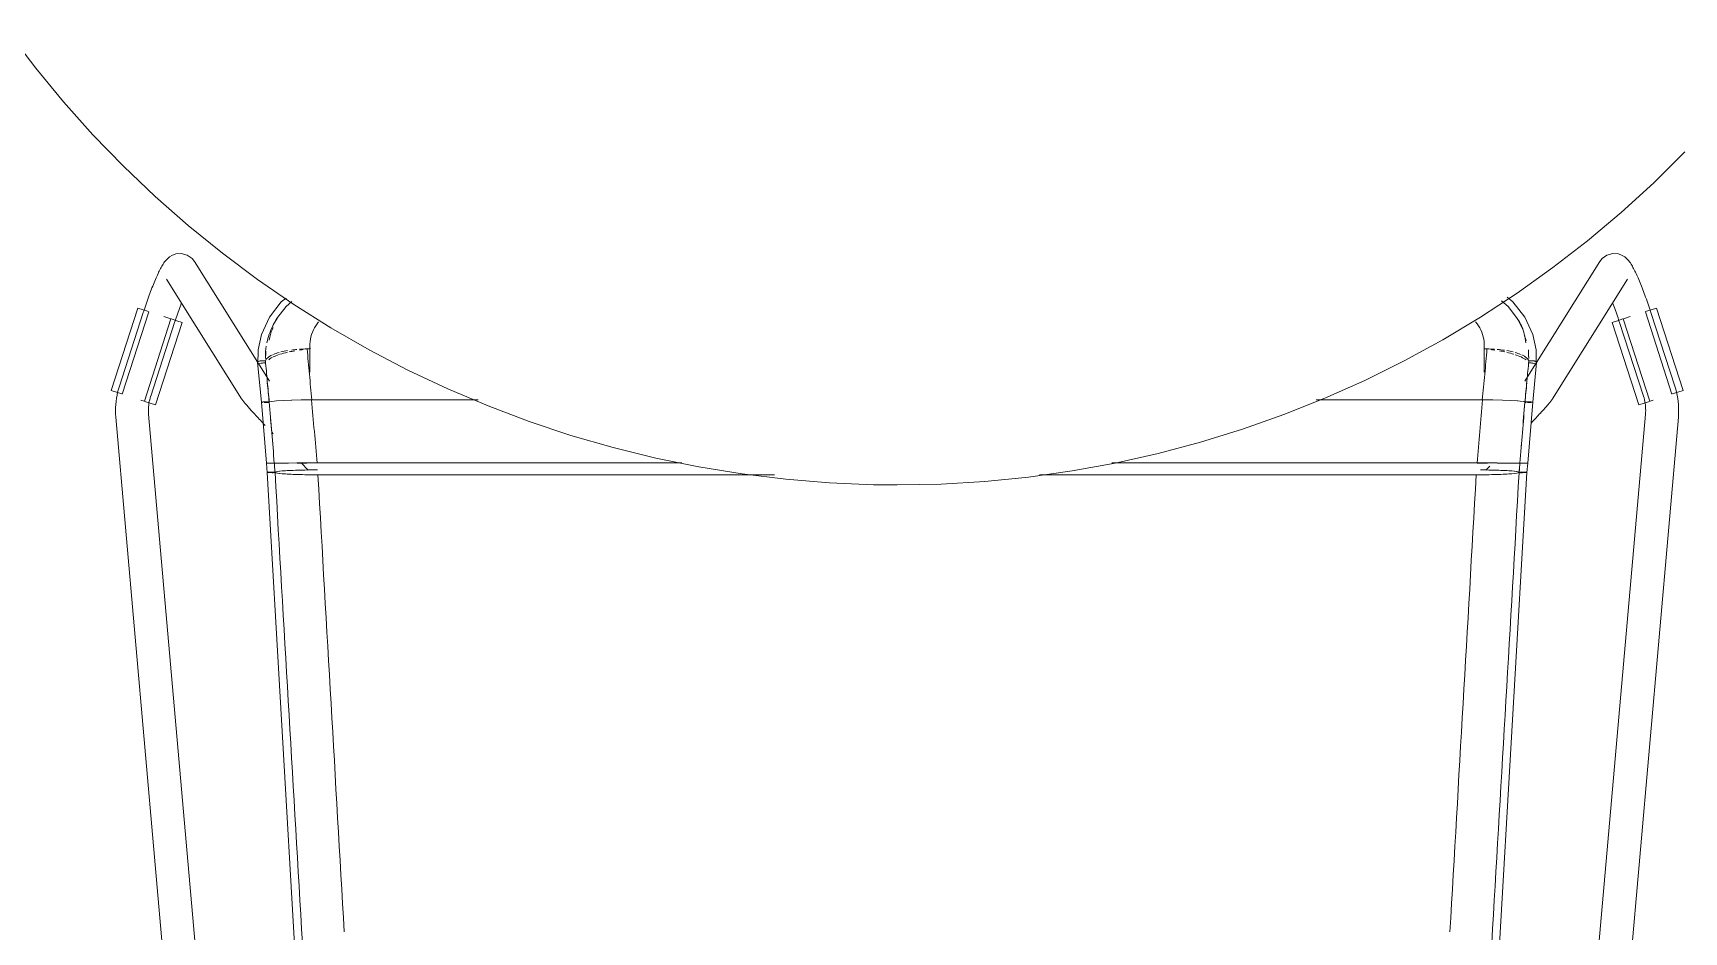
# Model space of a CAD drawing. Header units: millimetres. Extents: x 79795 to 317870, y -36033 to 97293.
# Drawn here: x 159502 to 160103, y 19569 to 19897 of the extents above; entities that cross this region are included whole.
import ezdxf

# ---------------------------------------------------------------- set-up
doc = ezdxf.new("R2010")
doc.units = ezdxf.units.MM
doc.header["$MEASUREMENT"] = 0
doc.layers.add('I-FURN', color=8, linetype='CONTINUOUS', lineweight=9)

msp = doc.modelspace()

# ---------------------------------------------------------------- linework, layer by layer
at = {"layer": 'I-FURN'}
for p, q in [((159493.34, 19896.78), (159503.02, 19884.04)), ((159503.02, 19884.04), (159513.19, 19871.69)), ((159513.19, 19871.69), (159523.85, 19859.76)), ((159523.85, 19859.76), (159534.98, 19848.27)), ((160092.31, 19842.25), (160103.68, 19853.5)), ((159534.98, 19848.27), (159546.56, 19837.23)), ((160080.5, 19831.46), (160092.31, 19842.25)), ((159546.56, 19837.23), (159558.57, 19826.66)), ((160068.26, 19821.16), (160080.5, 19831.46)), ((159558.57, 19826.66), (159570.99, 19816.58)), ((160055.62, 19811.35), (160068.26, 19821.16)), ((159549.95, 19813.42), (159549.68, 19813.03)), ((159550.27, 19813.82), (159549.95, 19813.42)), ((159550.64, 19814.24), (159550.27, 19813.82)), ((159551.1, 19814.71), (159550.64, 19814.24)), ((159551.73, 19815.23), (159551.1, 19814.71)), ((159552.64, 19815.8), (159551.73, 19815.23)), ((159554.02, 19816.32), (159552.64, 19815.8)), ((159556, 19816.49), (159554.02, 19816.32)), ((159558.22, 19815.9), (159556, 19816.49)), ((159559.96, 19814.68), (159558.22, 19815.9)), ((159559.96, 19814.68), (159560.85, 19813.56)), ((159583.88, 19776.79), (159560.85, 19813.56)), ((159570.99, 19816.58), (159583.81, 19807)), ((160072.64, 19813.56), (160049.6, 19776.79)), ((160073.53, 19814.68), (160072.64, 19813.56)), ((160073.53, 19814.68), (160075.26, 19815.9)), ((160075.26, 19815.9), (160077.49, 19816.49)), ((160077.49, 19816.49), (160079.46, 19816.32)), ((160079.46, 19816.32), (160080.84, 19815.8)), ((160080.84, 19815.8), (160081.76, 19815.23)), ((160081.76, 19815.23), (160082.38, 19814.71)), ((160082.38, 19814.71), (160082.85, 19814.24)), ((160082.85, 19814.24), (160083.22, 19813.82)), ((160083.22, 19813.82), (160083.53, 19813.42)), ((160083.53, 19813.42), (160083.81, 19813.03)), ((159546.85, 19807.57), (159546.61, 19807.01)), ((159547.09, 19808.11), (159546.85, 19807.57)), ((159547.33, 19808.64), (159547.09, 19808.11)), ((159547.56, 19809.15), (159547.33, 19808.64)), ((159547.79, 19809.64), (159547.56, 19809.15)), ((159548.03, 19810.11), (159547.79, 19809.64)), ((159548.25, 19810.57), (159548.03, 19810.11)), ((159548.48, 19811.01), (159548.25, 19810.57)), ((159548.71, 19811.44), (159548.48, 19811.01)), ((159548.94, 19811.85), (159548.71, 19811.44)), ((159549.18, 19812.25), (159548.94, 19811.85)), ((159549.42, 19812.64), (159549.18, 19812.25)), ((159549.68, 19813.03), (159549.42, 19812.64)), ((160042.6, 19802.05), (160055.62, 19811.35)), ((160083.81, 19813.03), (160084.06, 19812.64)), ((160084.06, 19812.64), (160084.31, 19812.25)), ((160084.31, 19812.25), (160084.54, 19811.85)), ((160084.54, 19811.85), (160084.77, 19811.44)), ((160084.77, 19811.44), (160085, 19811.01)), ((160085, 19811.01), (160085.23, 19810.57)), ((160085.23, 19810.57), (160085.46, 19810.11)), ((160085.46, 19810.11), (160085.69, 19809.64)), ((160085.69, 19809.64), (160085.92, 19809.15)), ((160085.92, 19809.15), (160086.16, 19808.64)), ((160086.16, 19808.64), (160086.4, 19808.11)), ((160086.4, 19808.11), (160086.64, 19807.57)), ((160086.64, 19807.57), (160086.88, 19807.01)), ((159544.34, 19801.27), (159544.09, 19800.57)), ((159544.6, 19801.96), (159544.34, 19801.27)), ((159544.85, 19802.64), (159544.6, 19801.96)), ((159545.11, 19803.3), (159544.85, 19802.64)), ((159545.36, 19803.96), (159545.11, 19803.3)), ((159545.61, 19804.6), (159545.36, 19803.96)), ((159545.86, 19805.22), (159545.61, 19804.6)), ((159546.11, 19805.83), (159545.86, 19805.22)), ((159546.36, 19806.43), (159546.11, 19805.83)), ((159546.61, 19807.01), (159546.36, 19806.43)), ((159550.68, 19807.19), (159577.99, 19763.6)), ((159583.81, 19807), (159597, 19797.95)), ((160029.22, 19793.28), (160042.6, 19802.05)), ((160055.5, 19763.6), (160082.8, 19807.19)), ((160086.88, 19807.01), (160087.12, 19806.43)), ((160087.12, 19806.43), (160087.37, 19805.83)), ((160087.37, 19805.83), (160087.62, 19805.22)), ((160087.62, 19805.22), (160087.87, 19804.6)), ((160087.87, 19804.6), (160088.12, 19803.96)), ((160088.12, 19803.96), (160088.38, 19803.3)), ((160088.38, 19803.3), (160088.63, 19802.64)), ((160088.63, 19802.64), (160088.89, 19801.96)), ((160088.89, 19801.96), (160089.14, 19801.27)), ((160089.14, 19801.27), (160089.39, 19800.57)), ((159530.48, 19766.58), (159540.17, 19796.59)), ((159534.52, 19765.28), (159544.21, 19795.28)), ((159540.17, 19796.59), (159542.12, 19795.96)), ((159542.12, 19795.96), (159544.09, 19795.32)), ((159542.34, 19795.49), (159542.19, 19795.03)), ((159542.58, 19796.23), (159542.34, 19795.49)), ((159542.83, 19796.97), (159542.58, 19796.23)), ((159543.08, 19797.7), (159542.83, 19796.97)), ((159543.33, 19798.43), (159543.08, 19797.7)), ((159543.58, 19799.15), (159543.33, 19798.43)), ((159543.84, 19799.86), (159543.58, 19799.15)), ((159544.09, 19800.57), (159543.84, 19799.86)), ((159555.1, 19795.74), (159554.87, 19795.07)), ((159555.34, 19796.4), (159555.1, 19795.74)), ((159555.58, 19797.04), (159555.34, 19796.4)), ((159555.81, 19797.68), (159555.58, 19797.04)), ((159556.04, 19798.3), (159555.81, 19797.68)), ((159592.47, 19798.89), (159588.14, 19793.36)), ((159594.21, 19797.22), (159590.71, 19792.65)), ((159594.22, 19800.28), (159592.47, 19798.89)), ((159596.28, 19798.96), (159594.21, 19797.22)), ((159597, 19797.95), (159610.54, 19789.43)), ((160036.89, 19799.22), (160039.27, 19797.22)), ((160038.91, 19800.57), (160041.01, 19798.89)), ((160039.27, 19797.22), (160042.77, 19792.65)), ((160041.01, 19798.89), (160045.35, 19793.36)), ((160077.44, 19798.3), (160077.67, 19797.68)), ((160077.67, 19797.68), (160077.91, 19797.04)), ((160077.91, 19797.04), (160078.14, 19796.4)), ((160078.14, 19796.4), (160078.38, 19795.74)), ((160078.38, 19795.74), (160078.62, 19795.07)), ((160089.28, 19795.28), (160098.96, 19765.28)), ((160089.39, 19800.57), (160089.65, 19799.86)), ((160089.39, 19795.32), (160091.37, 19795.96)), ((160089.65, 19799.86), (160089.9, 19799.15)), ((160089.9, 19799.15), (160090.15, 19798.43)), ((160090.15, 19798.43), (160090.41, 19797.7)), ((160090.41, 19797.7), (160090.65, 19796.97)), ((160090.65, 19796.97), (160090.9, 19796.23)), ((160090.9, 19796.23), (160091.15, 19795.49)), ((160091.15, 19795.49), (160091.29, 19795.03)), ((160091.37, 19795.96), (160093.32, 19796.59)), ((160093.32, 19796.59), (160103.01, 19766.58)), ((159542.19, 19795.03), (159533.48, 19768.22)), ((159552.28, 19792.68), (159542.59, 19762.67)), ((159544.89, 19764.51), (159553.6, 19791.32)), ((159546.63, 19761.37), (159556.32, 19791.37)), ((159552.18, 19792.71), (159549.7, 19793.51)), ((159552.4, 19792.64), (159554.37, 19792)), ((159553.71, 19791.65), (159553.6, 19791.32)), ((159553.94, 19792.35), (159553.71, 19791.65)), ((159554.17, 19793.03), (159553.94, 19792.35)), ((159554.4, 19793.72), (159554.17, 19793.03)), ((159554.37, 19792), (159556.32, 19791.37)), ((159554.63, 19794.4), (159554.4, 19793.72)), ((159554.87, 19795.07), (159554.63, 19794.4)), ((159588.14, 19793.36), (159585.24, 19787.04)), ((159590.71, 19792.65), (159588.8, 19788.96)), ((159610.54, 19789.43), (159624.41, 19781.46)), ((160015.49, 19785.06), (160029.22, 19793.28)), ((160042.77, 19792.65), (160044.68, 19788.96)), ((160045.35, 19793.36), (160048.25, 19787.04)), ((160077.16, 19791.37), (160079.12, 19792)), ((160077.16, 19791.37), (160086.85, 19761.37)), ((160078.62, 19795.07), (160078.85, 19794.4)), ((160078.85, 19794.4), (160079.08, 19793.72)), ((160079.08, 19793.72), (160079.32, 19793.03)), ((160079.12, 19792), (160081.09, 19792.64)), ((160079.32, 19793.03), (160079.55, 19792.35)), ((160079.55, 19792.35), (160079.77, 19791.65)), ((160079.77, 19791.65), (160079.88, 19791.32)), ((160079.88, 19791.32), (160088.59, 19764.51)), ((160090.89, 19762.67), (160081.21, 19792.68)), ((160083.78, 19793.51), (160081.3, 19792.71)), ((160100.01, 19768.22), (160091.29, 19795.03)), ((159585.24, 19787.04), (159584.02, 19781.39)), ((160001.45, 19777.39), (160015.49, 19785.06)), ((160048.25, 19787.04), (160049.46, 19781.39)), ((159584.02, 19781.39), (159583.93, 19775.93)), ((159601.89, 19781.72), (159602.93, 19781.72)), ((159602.88, 19782.96), (159602.88, 19773.21)), ((159624.41, 19781.46), (159638.59, 19774.05)), ((159987.12, 19770.28), (160001.45, 19777.39)), ((160030.55, 19781.72), (160031.6, 19781.72)), ((160030.61, 19773.21), (160030.61, 19782.96)), ((160049.46, 19781.39), (160049.55, 19775.93)), ((159585.23, 19762.33), (159583.81, 19776.83)), ((159588.15, 19769.97), (159584.12, 19776.42)), ((159638.59, 19774.05), (159653.06, 19767.21)), ((160049.37, 19776.42), (160045.33, 19769.97)), ((160048.25, 19762.33), (160049.67, 19776.83)), ((159532.43, 19765.95), (159530.48, 19766.58)), ((159534.4, 19765.32), (159532.43, 19765.95)), ((159532.86, 19766.02), (159532.62, 19764.9)), ((159533.15, 19767.12), (159532.86, 19766.02)), ((159533.48, 19768.22), (159533.15, 19767.12)), ((159653.06, 19767.21), (159667.78, 19760.96)), ((159972.51, 19763.76), (159987.12, 19770.28)), ((160101.05, 19765.95), (160099.08, 19765.32)), ((160100.02, 19768.17), (160100.01, 19768.22)), ((160100.35, 19767.08), (160100.02, 19768.17)), ((160100.64, 19765.97), (160100.35, 19767.08)), ((160100.88, 19764.86), (160100.64, 19765.97)), ((160103.01, 19766.58), (160101.05, 19765.95)), ((159532.1, 19760.37), (159532.08, 19759.22)), ((159532.08, 19759.22), (159532.11, 19758.08)), ((159532.16, 19761.51), (159532.1, 19760.37)), ((159532.27, 19762.64), (159532.16, 19761.51)), ((159532.42, 19763.78), (159532.27, 19762.64)), ((159532.62, 19764.9), (159532.42, 19763.78)), ((159542.49, 19762.7), (159541.33, 19763.08)), ((159544.68, 19762), (159542.71, 19762.63)), ((159544.08, 19759.27), (159544.09, 19759.93)), ((159544.1, 19758.61), (159544.08, 19759.27)), ((159544.09, 19759.93), (159544.12, 19760.59)), ((159544.12, 19760.59), (159544.19, 19761.25)), ((159544.19, 19761.25), (159544.27, 19761.91)), ((159544.27, 19761.91), (159544.39, 19762.56)), ((159544.39, 19762.56), (159544.53, 19763.21)), ((159544.53, 19763.21), (159544.69, 19763.85)), ((159546.63, 19761.37), (159544.68, 19762)), ((159544.69, 19763.85), (159544.88, 19764.49)), ((159544.88, 19764.49), (159544.89, 19764.51)), ((159577.99, 19763.6), (159578.2, 19763.28)), ((159578.2, 19763.28), (159578.38, 19763.02)), ((159578.38, 19763.02), (159578.56, 19762.79)), ((159578.56, 19762.79), (159578.73, 19762.57)), ((159578.73, 19762.57), (159578.91, 19762.35)), ((159578.91, 19762.35), (159579.1, 19762.12)), ((159579.1, 19762.12), (159579.3, 19761.88)), ((159579.3, 19761.88), (159579.52, 19761.62)), ((159579.52, 19761.62), (159579.75, 19761.36)), ((159579.75, 19761.36), (159579.99, 19761.08)), ((159579.99, 19761.08), (159580.25, 19760.78)), ((159580.25, 19760.78), (159580.52, 19760.47)), ((159580.52, 19760.47), (159580.81, 19760.15)), ((159580.81, 19760.15), (159581.11, 19759.81)), ((159581.11, 19759.81), (159581.42, 19759.46)), ((159581.42, 19759.46), (159581.75, 19759.1)), ((159585.3, 19762.36), (159585.23, 19762.34)), ((159585.23, 19762.33), (159585.3, 19762.31)), ((159585.24, 19762.34), (159585.31, 19762.36)), ((159587.06, 19740.13), (159585.24, 19762.33)), ((159585.3, 19762.31), (159585.24, 19762.33)), ((159585.49, 19762.39), (159585.3, 19762.36)), ((159585.3, 19762.31), (159585.49, 19762.29)), ((159585.49, 19762.29), (159585.3, 19762.31)), ((159585.79, 19762.41), (159585.49, 19762.39)), ((159585.49, 19762.29), (159585.78, 19762.26)), ((159585.78, 19762.26), (159585.49, 19762.29)), ((159585.5, 19762.39), (159585.79, 19762.41)), ((159586.17, 19762.42), (159585.79, 19762.41)), ((159585.79, 19762.41), (159586.18, 19762.42)), ((159586.16, 19762.25), (159586.61, 19762.24)), ((159586.61, 19762.24), (159586.16, 19762.25)), ((159586.62, 19762.43), (159586.17, 19762.42)), ((159586.18, 19762.42), (159586.63, 19762.43)), ((159586.61, 19762.24), (159587.1, 19762.23)), ((159587.11, 19762.23), (159586.61, 19762.24)), ((159587.12, 19762.44), (159586.62, 19762.43)), ((159586.63, 19762.43), (159587.12, 19762.44)), ((159587.1, 19762.23), (159587.6, 19762.23)), ((159587.6, 19762.23), (159587.11, 19762.23)), ((159587.61, 19762.44), (159587.12, 19762.44)), ((159587.12, 19762.44), (159587.62, 19762.44)), ((159587.6, 19762.23), (159588.07, 19762.24)), ((159588.07, 19762.24), (159587.6, 19762.23)), ((159588.08, 19762.43), (159587.61, 19762.44)), ((159587.62, 19762.44), (159588.09, 19762.43)), ((159588.98, 19762.62), (159588.08, 19762.43)), ((159588.09, 19762.43), (159588.97, 19762.62)), ((159588.97, 19762.62), (159590.69, 19762.8)), ((159590.71, 19762.8), (159588.98, 19762.62)), ((159593.19, 19762.95), (159590.71, 19762.8)), ((159590.71, 19762.8), (159593.15, 19762.95)), ((159596.29, 19763.07), (159593.19, 19762.95)), ((159593.19, 19762.95), (159596.22, 19763.06)), ((159596.22, 19763.06), (159596.24, 19763.06)), ((159599.72, 19763.14), (159596.29, 19763.07)), ((159596.29, 19763.07), (159599.73, 19763.14)), ((159603.58, 19763.17), (159599.82, 19763.14)), ((159599.82, 19763.14), (159603.46, 19763.17)), ((159664.14, 19763.17), (159603.58, 19763.17)), ((159603.58, 19763.17), (159664.14, 19763.17)), ((159667.78, 19760.96), (159682.75, 19755.3)), ((159957.65, 19757.83), (159972.51, 19763.76)), ((160029.9, 19763.17), (159969.41, 19763.17)), ((159969.41, 19763.17), (160029.9, 19763.17)), ((160033.66, 19763.14), (160029.9, 19763.17)), ((160030.02, 19763.17), (160033.66, 19763.14)), ((160037.2, 19763.07), (160033.76, 19763.14)), ((160033.76, 19763.14), (160037.2, 19763.07)), ((160040.29, 19762.95), (160037.2, 19763.07)), ((160037.26, 19763.06), (160040.3, 19762.95)), ((160042.77, 19762.8), (160040.29, 19762.95)), ((160040.34, 19762.95), (160042.78, 19762.8)), ((160044.51, 19762.62), (160042.77, 19762.8)), ((160042.79, 19762.8), (160044.51, 19762.62)), ((160045.4, 19762.43), (160044.8, 19762.58)), ((160044.8, 19762.58), (160045.4, 19762.43)), ((160045.87, 19762.44), (160045.4, 19762.43)), ((160045.4, 19762.43), (160045.87, 19762.44)), ((160045.41, 19762.24), (160045.88, 19762.23)), ((160045.88, 19762.23), (160045.41, 19762.24)), ((160046.37, 19762.44), (160045.87, 19762.44)), ((160045.87, 19762.44), (160046.36, 19762.44)), ((160046.36, 19762.44), (160046.85, 19762.43)), ((160046.86, 19762.43), (160046.37, 19762.44)), ((160046.38, 19762.23), (160046.87, 19762.24)), ((160046.87, 19762.24), (160046.38, 19762.23)), ((160046.42, 19740.13), (160048.25, 19762.33)), ((160046.85, 19762.43), (160047.31, 19762.42)), ((160047.31, 19762.42), (160046.86, 19762.43)), ((160046.87, 19762.24), (160047.32, 19762.25)), ((160047.32, 19762.25), (160046.87, 19762.24)), ((160047.7, 19762.41), (160047.31, 19762.42)), ((160047.31, 19762.42), (160047.69, 19762.41)), ((160047.32, 19762.25), (160047.71, 19762.26)), ((160047.7, 19762.26), (160047.32, 19762.25)), ((160047.69, 19762.41), (160047.99, 19762.39)), ((160047.99, 19762.39), (160047.7, 19762.41)), ((160048, 19762.29), (160047.7, 19762.26)), ((160047.71, 19762.26), (160048, 19762.29)), ((160048.18, 19762.36), (160047.99, 19762.39)), ((160048, 19762.29), (160048.19, 19762.31)), ((160048.18, 19762.31), (160048, 19762.29)), ((160048.25, 19762.34), (160048.18, 19762.36)), ((160048.18, 19762.36), (160048.25, 19762.34)), ((160048.25, 19762.33), (160048.18, 19762.31)), ((160048.19, 19762.31), (160048.25, 19762.33)), ((160052.06, 19759.46), (160051.73, 19759.1)), ((160052.38, 19759.81), (160052.06, 19759.46)), ((160052.68, 19760.15), (160052.38, 19759.81)), ((160052.97, 19760.47), (160052.68, 19760.15)), ((160053.24, 19760.78), (160052.97, 19760.47)), ((160053.5, 19761.08), (160053.24, 19760.78)), ((160053.74, 19761.36), (160053.5, 19761.08)), ((160053.97, 19761.62), (160053.74, 19761.36)), ((160054.18, 19761.88), (160053.97, 19761.62)), ((160054.38, 19762.12), (160054.18, 19761.88)), ((160054.57, 19762.35), (160054.38, 19762.12)), ((160054.75, 19762.57), (160054.57, 19762.35)), ((160054.93, 19762.79), (160054.75, 19762.57)), ((160055.1, 19763.02), (160054.93, 19762.79)), ((160055.28, 19763.28), (160055.1, 19763.02)), ((160055.5, 19763.6), (160055.28, 19763.28)), ((160088.8, 19762), (160086.85, 19761.37)), ((160088.59, 19764.51), (160088.79, 19763.88)), ((160088.79, 19763.88), (160088.95, 19763.24)), ((160090.78, 19762.63), (160088.8, 19762)), ((160088.95, 19763.24), (160089.09, 19762.59)), ((160089.09, 19762.59), (160089.21, 19761.94)), ((160089.21, 19761.94), (160089.3, 19761.28)), ((160089.3, 19761.28), (160089.36, 19760.62)), ((160089.36, 19760.62), (160089.39, 19759.96)), ((160089.39, 19759.96), (160089.4, 19759.3)), ((160089.4, 19759.3), (160089.39, 19758.64)), ((160092.16, 19763.08), (160090.99, 19762.7)), ((160101.07, 19763.73), (160100.88, 19764.86)), ((160101.22, 19762.6), (160101.07, 19763.73)), ((160101.33, 19761.46), (160101.22, 19762.6)), ((160101.39, 19760.32), (160101.33, 19761.46)), ((160101.37, 19758.04), (160101.4, 19759.18)), ((160101.4, 19759.18), (160101.39, 19760.32)), ((159532.11, 19758.08), (159532.19, 19756.94)), ((159532.19, 19756.94), (159532.19, 19756.9)), ((159532.19, 19756.9), (159571.14, 19313.58)), ((159544.14, 19757.95), (159544.1, 19758.61)), ((159581.43, 19333.6), (159544.15, 19757.95)), ((159581.75, 19759.1), (159582.1, 19758.72)), ((159582.1, 19758.72), (159582.45, 19758.33)), ((159582.45, 19758.33), (159582.82, 19757.93)), ((159582.82, 19757.93), (159583.2, 19757.52)), ((159583.2, 19757.52), (159583.59, 19757.09)), ((159583.59, 19757.09), (159584, 19756.66)), ((159584, 19756.66), (159584.41, 19756.21)), ((159584.41, 19756.21), (159584.83, 19755.76)), ((159584.83, 19755.76), (159585.26, 19755.29)), ((159585.26, 19755.29), (159585.7, 19754.82)), ((159585.7, 19754.82), (159586.15, 19754.35)), ((159586.15, 19754.35), (159586.61, 19753.86)), ((159682.75, 19755.3), (159697.93, 19750.24)), ((159942.57, 19752.49), (159957.65, 19757.83)), ((160048.22, 19755.29), (160047.78, 19754.82)), ((160048.65, 19755.76), (160048.22, 19755.29)), ((160049.08, 19756.21), (160048.65, 19755.76)), ((160049.49, 19756.66), (160049.08, 19756.21)), ((160049.89, 19757.09), (160049.49, 19756.66)), ((160050.28, 19757.52), (160049.89, 19757.09)), ((160050.66, 19757.93), (160050.28, 19757.52)), ((160051.03, 19758.33), (160050.66, 19757.93)), ((160051.39, 19758.72), (160051.03, 19758.33)), ((160051.73, 19759.1), (160051.39, 19758.72)), ((160089.34, 19757.95), (160052.04, 19333.45)), ((160062.34, 19313.58), (160101.29, 19756.9)), ((160089.39, 19758.64), (160089.34, 19757.98)), ((160089.34, 19757.98), (160089.34, 19757.95)), ((160101.29, 19756.9), (160101.37, 19758.04)), ((159588.97, 19751.38), (159589.45, 19750.87)), ((159697.93, 19750.24), (159713.29, 19745.79)), ((159911.82, 19743.65), (159927.28, 19747.76)), ((159927.28, 19747.76), (159942.57, 19752.49)), ((159713.29, 19745.79), (159728.83, 19741.97)), ((159728.83, 19741.97), (159744.5, 19738.76)), ((159896.21, 19740.16), (159911.82, 19743.65)), ((159587.13, 19740.14), (159587.06, 19740.13)), ((159587.06, 19740.13), (159587.13, 19740.13)), ((159587.07, 19740.13), (159587.13, 19740.14)), ((159587.07, 19740.13), (159587.33, 19736.77)), ((159587.13, 19740.13), (159587.07, 19740.13)), ((159587.13, 19740.14), (159587.32, 19740.14)), ((159587.32, 19740.14), (159587.13, 19740.14)), ((159587.32, 19740.13), (159587.13, 19740.13)), ((159587.13, 19740.13), (159587.32, 19740.13)), ((159587.32, 19740.14), (159587.61, 19740.14)), ((159587.61, 19740.14), (159587.32, 19740.14)), ((159587.62, 19740.13), (159587.32, 19740.13)), ((159587.32, 19740.13), (159587.61, 19740.13)), ((159587.41, 19736.8), (159587.34, 19736.78)), ((159606.62, 19404.87), (159587.34, 19736.77)), ((159587.34, 19736.77), (159587.4, 19736.75)), ((159587.4, 19736.75), (159587.59, 19736.72)), ((159587.59, 19736.83), (159587.41, 19736.8)), ((159587.89, 19736.85), (159587.59, 19736.83)), ((159587.59, 19736.72), (159587.88, 19736.7)), ((159587.61, 19740.14), (159587.99, 19740.14)), ((159587.99, 19740.14), (159587.61, 19740.14)), ((159587.61, 19740.13), (159588, 19740.13)), ((159588, 19740.13), (159587.62, 19740.13)), ((159587.88, 19736.7), (159588.26, 19736.68)), ((159588.27, 19736.87), (159587.89, 19736.85)), ((159587.99, 19740.14), (159588.45, 19740.14)), ((159588.44, 19740.14), (159587.99, 19740.14)), ((159588.45, 19740.13), (159588, 19740.13)), ((159588, 19740.13), (159588.45, 19740.13)), ((159588.26, 19736.68), (159588.72, 19736.67)), ((159588.72, 19736.88), (159588.27, 19736.87)), ((159588.93, 19740.14), (159588.44, 19740.14)), ((159588.45, 19740.14), (159588.94, 19740.14)), ((159588.94, 19740.13), (159588.45, 19740.13)), ((159588.45, 19740.13), (159588.94, 19740.13)), ((159589.21, 19736.89), (159588.72, 19736.88)), ((159588.72, 19736.67), (159589.21, 19736.66)), ((159589.43, 19740.14), (159588.93, 19740.14)), ((159588.94, 19740.14), (159589.43, 19740.14)), ((159589.44, 19740.13), (159588.94, 19740.13)), ((159588.94, 19740.13), (159589.44, 19740.13)), ((159589.71, 19736.88), (159589.21, 19736.89)), ((159589.21, 19736.66), (159589.7, 19736.67)), ((159589.43, 19740.14), (159589.9, 19740.14)), ((159589.9, 19740.14), (159589.43, 19740.14)), ((159589.91, 19740.13), (159589.44, 19740.13)), ((159589.44, 19740.13), (159589.91, 19740.13)), ((159589.7, 19736.67), (159590.17, 19736.68)), ((159590.18, 19736.87), (159589.71, 19736.88)), ((159589.9, 19740.14), (159590.79, 19740.16)), ((159590.79, 19740.16), (159589.9, 19740.14)), ((159590.17, 19736.68), (159591.06, 19736.46)), ((159591.08, 19737.08), (159590.18, 19736.87)), ((159590.79, 19740.16), (159592.53, 19740.17)), ((159592.53, 19740.17), (159590.79, 19740.16)), ((159590.8, 19740.11), (159592.55, 19740.1)), ((159592.56, 19740.1), (159590.81, 19740.11)), ((159591.06, 19736.46), (159592.81, 19736.27)), ((159592.83, 19737.28), (159591.08, 19737.08)), ((159595.04, 19740.18), (159592.53, 19740.17)), ((159592.54, 19740.17), (159595.04, 19740.18)), ((159592.55, 19740.1), (159595.05, 19740.09)), ((159595.06, 19740.09), (159592.56, 19740.1)), ((159592.81, 19736.27), (159595.31, 19736.11)), ((159595.33, 19737.44), (159592.83, 19737.28)), ((159595.04, 19740.18), (159598.17, 19740.19)), ((159598.17, 19740.19), (159595.04, 19740.18)), ((159595.31, 19736.11), (159598.44, 19735.99)), ((159598.45, 19737.56), (159595.33, 19737.44)), ((159598.17, 19740.19), (159601.74, 19740.2)), ((159601.74, 19740.2), (159598.17, 19740.19)), ((159601.74, 19740.07), (159598.18, 19740.08)), ((159598.18, 19740.08), (159601.73, 19740.07)), ((159598.44, 19735.99), (159602.01, 19735.91)), ((159602, 19737.64), (159598.45, 19737.56)), ((159599.73, 19740.19), (159602.3, 19737.52)), ((159601.74, 19740.2), (159605.53, 19740.2)), ((159605.53, 19740.2), (159601.74, 19740.2)), ((159605.68, 19737.67), (159602, 19737.64)), ((159602.01, 19735.91), (159605.79, 19735.88)), ((159605.53, 19740.2), (159738.36, 19740.2)), ((159738.36, 19740.2), (159605.53, 19740.2)), ((159605.79, 19735.88), (159772.06, 19735.88)), ((159772.06, 19735.88), (159605.79, 19735.88)), ((159744.5, 19738.76), (159760.29, 19736.19)), ((159760.29, 19736.19), (159776.18, 19734.25)), ((159864.63, 19735.06), (159880.47, 19737.29)), ((159868.6, 19735.88), (160027.69, 19735.88)), ((160027.69, 19735.88), (159868.6, 19735.88)), ((159880.47, 19737.29), (159896.21, 19740.16)), ((159894.96, 19740.2), (160027.96, 19740.2)), ((160027.96, 19740.2), (159894.96, 19740.2)), ((160026.86, 19404.87), (160046.15, 19736.77)), ((160027.69, 19735.88), (160031.48, 19735.91)), ((160027.96, 19740.2), (160031.74, 19740.2)), ((160031.75, 19740.2), (160027.96, 19740.2)), ((160031.75, 19740.07), (160027.97, 19740.07)), ((160027.97, 19740.07), (160031.75, 19740.07)), ((160031.49, 19737.64), (160029.23, 19737.66)), ((160031.18, 19737.52), (160032.66, 19739.05)), ((160031.48, 19735.91), (160035.04, 19735.99)), ((160035.04, 19737.56), (160031.49, 19737.64)), ((160031.75, 19740.2), (160035.31, 19740.19)), ((160035.31, 19740.19), (160031.75, 19740.2)), ((160038.16, 19737.44), (160035.04, 19737.56)), ((160035.04, 19735.99), (160038.17, 19736.11)), ((160038.43, 19740.09), (160035.3, 19740.08)), ((160035.31, 19740.19), (160038.44, 19740.18)), ((160038.45, 19740.18), (160035.31, 19740.19)), ((160035.31, 19740.08), (160038.43, 19740.09)), ((160040.65, 19737.28), (160038.16, 19737.44)), ((160038.17, 19736.11), (160040.67, 19736.27)), ((160040.93, 19740.1), (160038.43, 19740.09)), ((160038.43, 19740.09), (160040.93, 19740.1)), ((160038.45, 19740.18), (160040.95, 19740.17)), ((160040.95, 19740.17), (160038.45, 19740.18)), ((160042.4, 19737.08), (160040.65, 19737.28)), ((160040.67, 19736.27), (160042.42, 19736.46)), ((160042.68, 19740.11), (160040.93, 19740.1)), ((160040.93, 19740.1), (160042.68, 19740.11)), ((160040.95, 19740.17), (160042.69, 19740.16)), ((160042.7, 19740.16), (160040.95, 19740.17)), ((160043.31, 19736.87), (160042.4, 19737.08)), ((160042.42, 19736.46), (160043.31, 19736.68)), ((160042.69, 19740.16), (160043.58, 19740.14)), ((160043.58, 19740.14), (160042.7, 19740.16)), ((160043.77, 19736.88), (160043.31, 19736.87)), ((160043.31, 19736.68), (160043.78, 19736.67)), ((160043.58, 19740.14), (160044.05, 19740.14)), ((160044.06, 19740.14), (160043.58, 19740.14)), ((160044.05, 19740.13), (160043.58, 19740.13)), ((160043.58, 19740.13), (160044.05, 19740.13)), ((160044.27, 19736.89), (160043.77, 19736.88)), ((160043.78, 19736.67), (160044.28, 19736.66)), ((160044.05, 19740.14), (160044.55, 19740.14)), ((160044.54, 19740.13), (160044.05, 19740.13)), ((160044.05, 19740.13), (160044.55, 19740.13)), ((160044.55, 19740.14), (160044.06, 19740.14)), ((160044.76, 19736.88), (160044.27, 19736.89)), ((160044.28, 19736.66), (160044.77, 19736.67)), ((160044.55, 19740.14), (160045.04, 19740.14)), ((160045.04, 19740.14), (160044.55, 19740.14)), ((160045.03, 19740.13), (160044.72, 19740.13)), ((160044.72, 19740.13), (160045.04, 19740.13)), ((160045.21, 19736.87), (160044.76, 19736.88)), ((160044.77, 19736.67), (160045.22, 19736.68)), ((160045.48, 19740.13), (160045.03, 19740.13)), ((160045.04, 19740.14), (160045.49, 19740.14)), ((160045.49, 19740.14), (160045.04, 19740.14)), ((160045.04, 19740.13), (160045.49, 19740.13)), ((160045.6, 19736.85), (160045.21, 19736.87)), ((160045.22, 19736.68), (160045.6, 19736.7)), ((160045.87, 19740.13), (160045.48, 19740.13)), ((160045.49, 19740.14), (160045.87, 19740.14)), ((160045.88, 19740.14), (160045.49, 19740.14)), ((160045.49, 19740.13), (160045.87, 19740.13)), ((160045.89, 19736.83), (160045.6, 19736.85)), ((160045.6, 19736.7), (160045.89, 19736.72)), ((160045.87, 19740.14), (160046.17, 19740.14)), ((160046.17, 19740.14), (160045.88, 19740.14)), ((160046.08, 19736.8), (160045.89, 19736.83)), ((160045.89, 19736.72), (160046.08, 19736.75)), ((160046.15, 19736.78), (160046.08, 19736.8)), ((160046.08, 19736.75), (160046.15, 19736.77)), ((160046.42, 19740.13), (160046.15, 19736.77)), ((160046.35, 19740.14), (160046.42, 19740.13)), ((160046.42, 19740.13), (160046.35, 19740.13)), ((160046.42, 19740.13), (160046.36, 19740.14)), ((160046.36, 19740.13), (160046.42, 19740.13)), ((159776.18, 19734.25), (159792.12, 19732.94)), ((159792.12, 19732.94), (159808.11, 19732.28)), ((159808.11, 19732.28), (159816.74, 19732.19)), ((159816.74, 19732.19), (159832.74, 19732.51)), ((159832.74, 19732.51), (159848.71, 19733.46)), ((159848.71, 19733.46), (159864.63, 19735.06))]:
    msp.add_line(p, q, dxfattribs=at)
for points, knots in [([(159587.23, 19783.96), (159587.67, 19786.07), (159588.68, 19789.15), (159590.31, 19791.92), (159590.9, 19792.79)], [0.1763318, 0.1763318, 0.1763318, 0.1763318, 0.3333333, 0.408557, 0.408557, 0.408557, 0.408557]), ([(159589.55, 19789.57), (159589.44, 19789.36), (159588.69, 19787.87), (159588.29, 19786.31), (159588.07, 19784.94)], [0.6493656, 0.6493656, 0.6493656, 0.6493656, 0.6666667, 0.7702374, 0.7702374, 0.7702374, 0.7702374]), ([(159602.93, 19781.72), (159602.72, 19784.1), (159603.35, 19787.71), (159605.28, 19790.7), (159606.04, 19791.61)], [0, 0, 0, 0, 0.3333333, 0.5, 0.5, 0.5, 0.5]), ([(160027.44, 19791.61), (160028.21, 19790.7), (160030.14, 19787.71), (160030.77, 19784.1), (160030.55, 19781.72)], [0.5, 0.5, 0.5, 0.5, 0.6666667, 1, 1, 1, 1]), ([(160042.77, 19792.63), (160043.28, 19791.8), (160044.86, 19789.08), (160045.46, 19786.1), (160045.74, 19783.99)], [-0.4024189, -0.4024189, -0.4024189, -0.4024189, -0.3333333, -0.1789981, -0.1789981, -0.1789981, -0.1789981]), ([(159583.86, 19776.98), (159583.88, 19777), (159583.92, 19777.05), (159584.03, 19777.12), (159584.22, 19777.22), (159584.54, 19777.32), (159584.94, 19777.4), (159585.29, 19777.43), (159585.67, 19777.45), (159586.11, 19777.44), (159586.47, 19777.41), (159586.65, 19777.38)], [0.5555556, 0.5555556, 0.5555556, 0.5555556, 0.5833333, 0.6180556, 0.6527778, 0.7222222, 0.7916667, 0.8263889, 0.8611111, 0.9305556, 1, 1, 1, 1]), ([(160045.83, 19777.74), (160045.37, 19778.1), (160044.25, 19778.78), (160042.62, 19779.38), (160041.81, 19779.64)], [-0.8333333, -0.8333333, -0.8333333, -0.8333333, -0.6666667, -0.5255973, -0.5255973, -0.5255973, -0.5255973]), ([(160046.84, 19777.38), (160046.98, 19777.4), (160047.26, 19777.43), (160047.69, 19777.45), (160048.06, 19777.44), (160048.35, 19777.42), (160048.62, 19777.38), (160048.87, 19777.33), (160049.1, 19777.27), (160049.29, 19777.21), (160049.49, 19777.11), (160049.59, 19777.02), (160049.62, 19776.98)], [0, 0, 0, 0, 0.0555556, 0.1111111, 0.1666667, 0.1944444, 0.2222222, 0.2777778, 0.3055556, 0.3333333, 0.3888889, 0.4444444, 0.4444444, 0.4444444, 0.4444444]), ([(159586.75, 19776.65), (159586.53, 19776.66), (159586.04, 19776.65), (159585.29, 19776.57), (159584.62, 19776.42), (159584.19, 19776.24), (159584.04, 19776.12), (159584, 19776.08)], [-1, -1, -1, -1, -0.90625, -0.8125, -0.71875, -0.625, -0.5625, -0.5625, -0.5625, -0.5625]), ([(159588.58, 19756.13), (159588.72, 19754.49), (159589.16, 19749.15), (159589.6, 19743.82), (159589.91, 19740.13)], [0.2766114, 0.2766114, 0.2766114, 0.2766114, 0.5, 1, 1, 1, 1]), ([(159587.33, 19736.78), (159587.33, 19736.79), (159587.47, 19736.82), (159587.87, 19736.85), (159588.26, 19736.87), (159588.71, 19736.88), (159589.21, 19736.89), (159589.71, 19736.89), (159590.03, 19736.88), (159590.18, 19736.87)], [-0.5, -0.5, -0.5, -0.5, -0.375, -0.3125, -0.25, -0.1875, -0.125, -0.0625, 0, 0, 0, 0]), ([(159590.17, 19736.68), (159589.95, 19736.67), (159589.46, 19736.66), (159588.82, 19736.67), (159588.36, 19736.68), (159587.95, 19736.69), (159587.5, 19736.72), (159587.33, 19736.76), (159587.33, 19736.77)], [-1, -1, -1, -1, -0.90625, -0.8125, -0.765625, -0.71875, -0.625, -0.501507, -0.501507, -0.501507, -0.501507]), ([(159605.79, 19735.88), (159604.52, 19735.88), (159601.97, 19735.9), (159598.36, 19735.98), (159595.2, 19736.1), (159591.84, 19736.32), (159590.45, 19736.53), (159590.17, 19736.68)], [-1, -1, -1, -1, -0.833333, -0.666667, -0.5, -0.333333, 0, 0, 0, 0]), ([(159590.18, 19736.87), (159590.47, 19737.02), (159591.86, 19737.23), (159595.21, 19737.45), (159598.37, 19737.57), (159601.93, 19737.65), (159604.44, 19737.67), (159605.68, 19737.67)], [-1, -1, -1, -1, -0.6666667, -0.5, -0.3333333, -0.1666667, -0.003964, -0.003964, -0.003964, -0.003964]), ([(160043.31, 19736.68), (160043.04, 19736.53), (160041.65, 19736.32), (160038.29, 19736.1), (160035.12, 19735.98), (160031.52, 19735.9), (160028.97, 19735.88), (160027.69, 19735.88)], [-1, -1, -1, -1, -0.666667, -0.5, -0.333333, -0.166667, 0, 0, 0, 0]), ([(160029.23, 19737.66), (160031.26, 19737.65), (160034.48, 19737.6), (160038.27, 19737.45), (160041.62, 19737.23), (160043.02, 19737.02), (160043.31, 19736.87)], [-0.9335619, -0.9335619, -0.9335619, -0.9335619, -0.6666667, -0.5, -0.3333333, 0, 0, 0, 0]), ([(160046.15, 19736.77), (160046.15, 19736.76), (160046.01, 19736.73), (160045.62, 19736.7), (160045.24, 19736.68), (160044.78, 19736.67), (160044.28, 19736.66), (160043.78, 19736.67), (160043.46, 19736.67), (160043.31, 19736.68)], [-0.498493, -0.498493, -0.498493, -0.498493, -0.375, -0.3125, -0.25, -0.1875, -0.125, -0.0625, 0, 0, 0, 0])]:
    msp.add_open_spline(points, degree=3, knots=knots, dxfattribs=at)
for points in [[(159602.93, 19781.72), (159602.89, 19782.22), (159602.87, 19782.73), (159602.88, 19783.24)], [(160030.6, 19783.23), (160030.61, 19782.73), (160030.6, 19782.22), (160030.55, 19781.72)], [(160045.87, 19784.63), (160045.69, 19785.28), (160045.48, 19785.93), (160045.25, 19786.56)], [(159586.65, 19777.38), (159586.79, 19777.78), (159587.36, 19778.53), (159588.5, 19779.23), (159589.2, 19779.55)], [(159588.08, 19762.43), (159587.84, 19764.95), (159587.37, 19769.99), (159586.89, 19774.94), (159586.65, 19777.38)], [(159586.68, 19778.92), (159586.7, 19780.18), (159586.79, 19781.44), (159586.98, 19782.68)], [(159586.88, 19780.89), (159586.77, 19780.01), (159586.75, 19779.11), (159586.75, 19778.21)], [(159589.23, 19778.69), (159588.6, 19778.38), (159588.2, 19778.06), (159587.87, 19777.74)], [(159591.66, 19779.66), (159590.85, 19779.39), (159590.04, 19779.11), (159589.48, 19778.81)], [(159589.65, 19779.75), (159590.24, 19780), (159590.9, 19780.23), (159591.63, 19780.44)], [(159594.7, 19780.5), (159593.78, 19780.29), (159592.83, 19780.06), (159591.98, 19779.81)], [(159592.3, 19780.62), (159593.04, 19780.81), (159593.85, 19780.96), (159594.68, 19781.12)], [(159597.36, 19781.04), (159596.68, 19780.92), (159596.02, 19780.79), (159595.36, 19780.65)], [(159596.2, 19781.34), (159596.84, 19781.42), (159597.49, 19781.5), (159598.17, 19781.55)], [(159600.47, 19781.48), (159599.99, 19781.43), (159599.52, 19781.37), (159599.06, 19781.3)], [(159599.1, 19781.62), (159600.01, 19781.68), (159600.94, 19781.71), (159601.89, 19781.72)], [(159603.58, 19763.17), (159603.28, 19766.3), (159602.69, 19772.55), (159602.14, 19778.69), (159601.89, 19781.72)], [(160029.9, 19763.17), (160030.21, 19766.3), (160030.8, 19772.55), (160031.34, 19778.69), (160031.6, 19781.72)], [(160031.6, 19781.72), (160032.55, 19781.71), (160033.48, 19781.68), (160034.39, 19781.62)], [(160034.44, 19781.3), (160033.97, 19781.37), (160033.49, 19781.42), (160033.01, 19781.47)], [(160035.32, 19781.55), (160036.22, 19781.47), (160037.1, 19781.37), (160037.95, 19781.25)], [(160038.13, 19780.65), (160037.48, 19780.79), (160036.82, 19780.93), (160036.14, 19781.05)], [(160041.38, 19779.8), (160040.58, 19780.05), (160039.7, 19780.28), (160038.79, 19780.5)], [(160038.81, 19781.11), (160039.65, 19780.97), (160040.45, 19780.81), (160041.19, 19780.62)], [(160041.86, 19780.44), (160042.59, 19780.23), (160043.22, 19779.99), (160043.82, 19779.75)], [(160044.29, 19779.55), (160044.98, 19779.23), (160046.13, 19778.52), (160046.69, 19777.77), (160046.84, 19777.38)], [(160045.4, 19762.43), (160045.64, 19764.95), (160046.12, 19769.99), (160046.6, 19774.94), (160046.84, 19777.38)], [(160046.66, 19781.38), (160046.75, 19780.56), (160046.76, 19779.74), (160046.75, 19778.91)], [(160046.8, 19778.21), (160046.78, 19778.86), (160046.75, 19779.51), (160046.69, 19780.16)], [(160049.49, 19776.08), (160049.45, 19776.12), (160049.33, 19776.22), (160049.03, 19776.35), (160048.64, 19776.47), (160048.19, 19776.56), (160047.7, 19776.63), (160047.2, 19776.66), (160046.88, 19776.66), (160046.73, 19776.65)], [(159588.05, 19762.43), (159587.82, 19764.74), (159587.6, 19767.05), (159587.37, 19769.33)], [(160045.41, 19762.24), (160045.65, 19764.62), (160045.88, 19766.98), (160046.12, 19769.33)], [(159588.09, 19762.43), (159588.39, 19758.72), (159588.99, 19751.29), (159589.6, 19743.86), (159589.9, 19740.14)], [(159604.5, 19751.69), (159604.15, 19755.52), (159603.81, 19759.34), (159603.46, 19763.17)], [(160030.02, 19763.17), (160029.68, 19759.34), (160029.33, 19755.52), (160028.99, 19751.69)], [(160045.4, 19762.43), (160045.09, 19758.72), (160044.49, 19751.29), (160043.89, 19743.86), (160043.58, 19740.14)], [(160045.41, 19762.24), (160045.11, 19758.6), (160044.81, 19754.95), (160044.5, 19751.29)], [(159605.53, 19740.2), (159605.18, 19744.03), (159604.84, 19747.86), (159604.5, 19751.69)], [(160028.99, 19751.69), (160028.65, 19747.86), (160028.3, 19744.03), (160027.96, 19740.2)], [(160044.2, 19747.68), (160044.17, 19747.27), (160044.14, 19746.86), (160044.1, 19746.45)], [(159590.17, 19736.68), (159590.13, 19737.25), (159590.04, 19738.41), (159589.95, 19739.56), (159589.9, 19740.14)], [(159590.18, 19736.87), (159590.13, 19737.42), (159590.04, 19738.5), (159589.95, 19739.59), (159589.91, 19740.13)], [(159590.17, 19736.68), (159593.39, 19681.27), (159599.83, 19570.51), (159606.27, 19459.91), (159609.49, 19404.68)], [(159615.38, 19569.39), (159612.18, 19624.85), (159608.99, 19680.35), (159605.79, 19735.88)], [(160027.69, 19735.88), (160024.5, 19680.35), (160021.3, 19624.85), (160018.11, 19569.39)], [(160043.31, 19736.68), (160040.09, 19681.27), (160033.65, 19570.51), (160027.21, 19459.91), (160023.99, 19404.68)], [(160043.31, 19736.68), (160043.36, 19737.25), (160043.45, 19738.41), (160043.54, 19739.56), (160043.58, 19740.14)], [(160043.31, 19736.87), (160043.35, 19737.42), (160043.44, 19738.5), (160043.53, 19739.59), (160043.58, 19740.13)], [(160043.31, 19736.87), (160043.9, 19736.89), (160045.41, 19736.89), (160046.15, 19736.81), (160046.15, 19736.78)]]:
    msp.add_open_spline(points, degree=3, dxfattribs=at)

doc.saveas('drawing.dxf')
